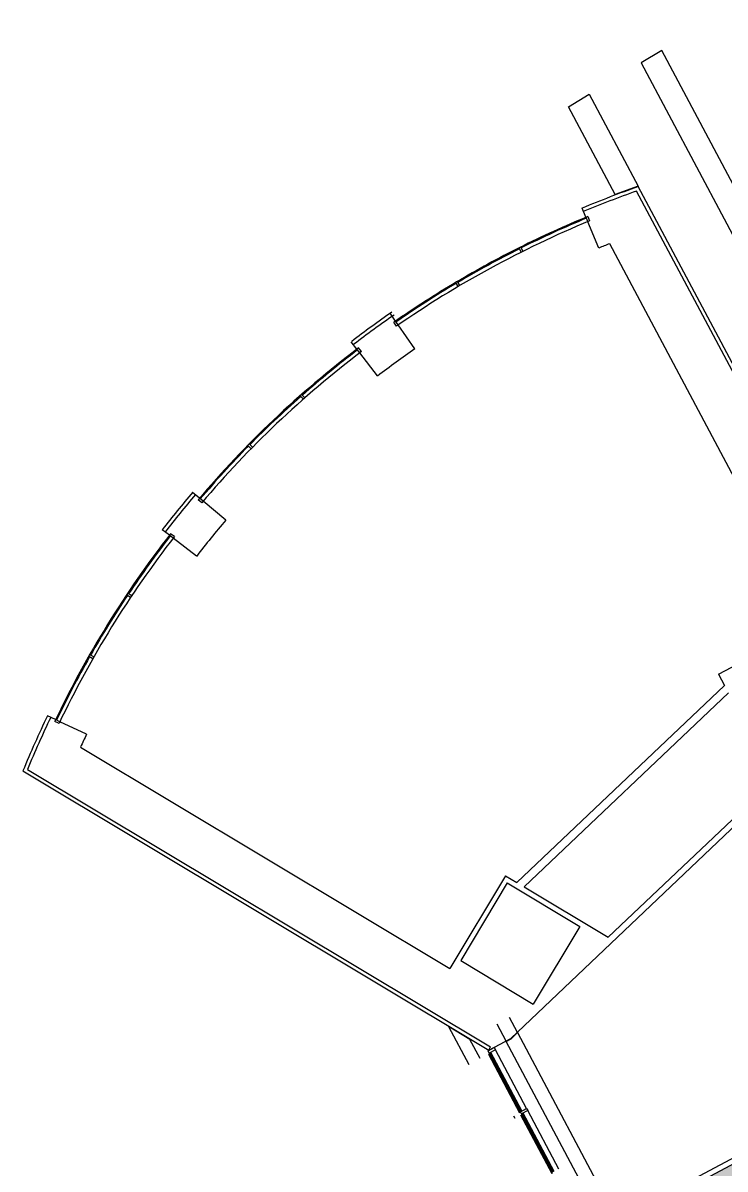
# Model space of a CAD drawing. Header units: inches. Extents: x 69211883 to 69217631, y 27675792 to 27679139.
# Drawn here: x 69211883 to 69212581, y 27676817 to 27677957 of the extents above; entities that cross this region are included whole.
import ezdxf

# ---------------------------------------------------------------- set-up
doc = ezdxf.new("R2010")
doc.units = ezdxf.units.IN
doc.header["$LTSCALE"] = 0.25
doc.header["$MEASUREMENT"] = 0
for name, color, linetype in [('A-GLAZ', 1, 'CONTINUOUS'), ('A-WALL', 5, 'CONTINUOUS'), ('Rooms-Category-Color', 7, 'CONTINUOUS'), ('Rooms-College-Color', 7, 'CONTINUOUS'), ('Rooms-Department-Color', 7, 'CONTINUOUS'), ('Rooms-Division-Color', 7, 'CONTINUOUS')]:
    doc.layers.add(name, color=color, linetype=linetype)

msp = doc.modelspace()

# ---------------------------------------------------------------- hatches: boundary and pattern name
at = {"layer": 'Rooms-Category-Color', "true_color": 0xe3f498}
msp.add_hatch(color=61, dxfattribs=at).paths.add_polyline_path([(69212406.3, 27676711.5), (69212500.8, 27676533.7), (69212829.9, 27676708.7), (69212729.8, 27676897.1), (69212469.9, 27676758.9), (69212490.3, 27676720.5), (69212458.5, 27676703.6), (69212443.7, 27676731.4)])
at = {"layer": 'Rooms-College-Color', "true_color": 0xffe090}
msp.add_hatch(color=41, dxfattribs=at).paths.add_polyline_path([(69212406.3, 27676711.5), (69212500.8, 27676533.7), (69212829.9, 27676708.7), (69212729.8, 27676897.1), (69212469.9, 27676758.9), (69212490.3, 27676720.5), (69212458.5, 27676703.6), (69212443.7, 27676731.4)])
at = {"layer": 'Rooms-Department-Color', "true_color": 0xffe090}
msp.add_hatch(color=41, dxfattribs=at).paths.add_polyline_path([(69212406.3, 27676711.5), (69212500.8, 27676533.7), (69212829.9, 27676708.7), (69212729.8, 27676897.1), (69212469.9, 27676758.9), (69212490.3, 27676720.5), (69212458.5, 27676703.6), (69212443.7, 27676731.4)])
at = {"layer": 'Rooms-Division-Color', "true_color": 0xffe090}
msp.add_hatch(color=41, dxfattribs=at).paths.add_polyline_path([(69212406.3, 27676711.5), (69212500.8, 27676533.7), (69212829.9, 27676708.7), (69212729.8, 27676897.1), (69212469.9, 27676758.9), (69212490.3, 27676720.5), (69212458.5, 27676703.6), (69212443.7, 27676731.4)])

# ---------------------------------------------------------------- linework, layer by layer
at = {"layer": 'A-GLAZ'}
for p, q in [((69212442.8, 27677763.4), (69212444.6, 27677759)), ((69212444.6, 27677764.2), (69212446.4, 27677759.8)), ((69212378.5, 27677728.8), (69212376.4, 27677733)), ((69212380.3, 27677729.7), (69212378.2, 27677733.9)), ((69212315.8, 27677694.5), (69212313.4, 27677698.6)), ((69212317.6, 27677695.5), (69212315.1, 27677699.6)), ((69212254.7, 27677655.2), (69212252, 27677659.1)), ((69212256.3, 27677656.3), (69212253.6, 27677660.2)), ((69212218.2, 27677628.6), (69212215.3, 27677632.4)), ((69212219.7, 27677629.8), (69212216.9, 27677633.6)), ((69212162, 27677582.5), (69212158.8, 27677586)), ((69212163.5, 27677583.8), (69212160.3, 27677587.3)), ((69212110.1, 27677533.2), (69212106.8, 27677536.6)), ((69212111.5, 27677534.7), (69212108.2, 27677538)), ((69212061.2, 27677479.6), (69212057.6, 27677482.6)), ((69212062.5, 27677481.1), (69212058.9, 27677484.1)), ((69212033.9, 27677445.9), (69212030.1, 27677448.8)), ((69212032.7, 27677444.3), (69212028.9, 27677447.2)), ((69211990.3, 27677385.3), (69211986.3, 27677387.9)), ((69211991.4, 27677387), (69211987.4, 27677389.6)), ((69211952.8, 27677324.4), (69211948.7, 27677326.8)), ((69211953.8, 27677326.2), (69211949.7, 27677328.5)), ((69211919.2, 27677260), (69211914.9, 27677262.1)), ((69211920.1, 27677261.8), (69211915.8, 27677263.9)), ((69212354.2, 27676961.6), (69212363.3, 27676944.5)), ((69212366.5, 27676968.1), (69212374.5, 27676953.1)), ((69212383.9, 27676877.4), (69212353, 27676935.6)), ((69212345.9, 27676931.3), (69212376.9, 27676873.1)), ((69212346.4, 27676931.5), (69212377.3, 27676873.4)), ((69212377.7, 27676874.1), (69212346.8, 27676932.3)), ((69212378.4, 27676874.5), (69212347.4, 27676932.7)), ((69212379.3, 27676875), (69212348.3, 27676933.1)), ((69212370.9, 27676869.9), (69212372.1, 27676867.7)), ((69212378, 27676870.9), (69212409, 27676812.7)), ((69212378.5, 27676871.1), (69212409.4, 27676813)), ((69212409.8, 27676813.8), (69212378.9, 27676871.9)), ((69212410.5, 27676814.1), (69212379.5, 27676872.3)), ((69212411.4, 27676814.6), (69212380.4, 27676872.7)), ((69212416, 27676817), (69212385.1, 27676875.2))]:
    msp.add_line(p, q, dxfattribs=at)
for points in [[(69213633.8, 27677947.2), (69213590.5, 27678066.1), (69212619.2, 27677739.4), (69212518.3, 27677929.2), (69212497.7, 27677916.9), (69212607.6, 27677710.2), (69213576, 27678035.9), (69213611.3, 27677939), (69213633.8, 27677947.2)], [(69212461, 27676760.7), (69212363.5, 27676944), (69212368.4, 27676946.6), (69212374.7, 27676952.7), (69212473.3, 27676767.3)], [(69212351.8, 27676937.8), (69212353, 27676935.6), (69212346.8, 27676932.3), (69212345.6, 27676934.5)], [(69212383.9, 27676877.4), (69212385.1, 27676875.2), (69212378.9, 27676871.9), (69212377.7, 27676874.1)]]:
    msp.add_lwpolyline(points, close=True, dxfattribs=at)
at = {"layer": 'A-GLAZ', "elevation": 0}
msp.add_lwpolyline([(69212472, 27677786.2), (69212425.7, 27677873.2), (69212446.2, 27677885.7), (69212494.8, 27677794.4), (69212472, 27677786.2)], close=True, dxfattribs=at)
at = {"layer": 'A-GLAZ'}
msp.add_lwpolyline([(69212337.6, 27676926.9), (69212327.5, 27676946), (69212306.3, 27676958.7), (69212326.4, 27676920.9)], dxfattribs=at)
for centre, radius, start, end in [((69212833.6, 27676821.9), 1014.6, 112.4309, 124.7903), ((69212833.8, 27676821.5), 1019.8, 112.433, 116.5911), ((69212833.8, 27676821.5), 1018.8, 112.5452, 116.5348), ((69212833.8, 27676821.5), 1019.8, 116.5911, 120.6248), ((69212833.8, 27676821.5), 1018.8, 116.6472, 120.5684), ((69212833.8, 27676821.5), 1019.8, 120.6248, 124.7851), ((69212833.8, 27676821.5), 1018.8, 120.6809, 124.6728), ((69212833.8, 27676821.5), 1019.8, 127.2242, 133.4659), ((69212833.8, 27676821.5), 1018.8, 127.3365, 131.3279), ((69212833.8, 27676821.5), 1015.1, 127.2232, 133.4659), ((69212833.8, 27676821.5), 1018.8, 131.4403, 133.4659), ((69212835.4, 27676823.1), 1019.8, 133.5935, 139.7057), ((69212835.4, 27676823.1), 1015.1, 133.5935, 139.7047), ((69212835.4, 27676823.1), 1018.8, 133.5935, 135.4914), ((69212835.4, 27676823.1), 1018.8, 135.6039, 139.5933), ((69212835.4, 27676823.1), 1019.8, 142.152, 154.504), ((69212835.4, 27676823.1), 1015.1, 142.153, 154.503), ((69212835.4, 27676823.1), 1018.8, 142.2644, 146.2538), ((69212835.4, 27676823.1), 1018.8, 146.3663, 150.2898), ((69212835.4, 27676823.1), 1018.8, 150.4022, 154.3916)]:
    msp.add_arc(centre, radius, start, end, dxfattribs=at)
at = {"layer": 'A-WALL'}
for p, q in [((69212631.6, 27677529.2), (69212493.2, 27677789.5)), ((69212634.8, 27677530.9), (69212494.9, 27677793.9)), ((69212439, 27677772.5), (69212438.8, 27677772.4)), ((69212442.8, 27677763.4), (69212439, 27677772.5)), ((69212455.6, 27677732.8), (69212444.6, 27677759)), ((69212466.2, 27677737.2), (69212667.6, 27677358.5)), ((69212253.6, 27677660.2), (69212248.3, 27677667.9)), ((69212272.8, 27677632.6), (69212256.3, 27677656.3)), ((69212215.3, 27677632.4), (69212209.6, 27677639.7)), ((69212235.8, 27677605.6), (69212218.2, 27677628.6)), ((69212058.9, 27677484.1), (69212052, 27677489.9)), ((69212084.9, 27677462.3), (69212062.5, 27677481.1)), ((69212028.9, 27677447.2), (69212021.8, 27677452.8)), ((69212055.7, 27677426.3), (69212032.7, 27677444.3)), ((69212574.6, 27677309), (69212666.8, 27677358.1)), ((69212574.6, 27677309), (69212580.6, 27677297.8)), ((69212580.6, 27677297.8), (69212374.3, 27677101.9)), ((69212584.5, 27677290.5), (69212381.5, 27677097.6)), ((69211915.8, 27677263.9), (69211907.6, 27677267.7)), ((69212704.5, 27677266.6), (69212368.1, 27676947)), ((69211946.5, 27677249.4), (69211920.1, 27677261.8)), ((69211940.6, 27677236.7), (69212307.7, 27677016.6)), ((69211883.3, 27677212.9), (69212346.2, 27676935.4)), ((69211887.9, 27677214.4), (69212348, 27676938.5)), ((69212630.3, 27677204.4), (69212465.1, 27677047.5)), ((69212362.9, 27677108.7), (69212307.7, 27677016.6)), ((69212362.9, 27677108.7), (69212374.3, 27677101.9)), ((69212362.9, 27677108.7), (69212374.3, 27677101.9)), ((69212364.7, 27677101.5), (69212318.5, 27677024.3)), ((69212364.7, 27677101.5), (69212436.8, 27677058.3)), ((69212381.5, 27677097.6), (69212465.1, 27677047.5)), ((69212436.8, 27677058.3), (69212390.5, 27676981.1)), ((69212318.5, 27677024.3), (69212390.5, 27676981.1)), ((69212346.2, 27676935.4), (69212368.1, 27676947)), ((69212346.2, 27676935.4), (69212348, 27676938.5)), ((69212458.8, 27676758.9), (69212774.7, 27676926.9)), ((69212469.9, 27676758.9), (69212729.8, 27676897.1))]:
    msp.add_line(p, q, dxfattribs=at)
for radius, start, end in [(1028.9, 109.328, 112.6658), (1025.3, 109.502, 112.6767), (985.9, 111.9968, 112.6654), (1028.9, 124.6774, 127.4339), (1025.3, 124.6774, 127.4339), (985.9, 124.8027, 127.4638), (1028.9, 139.5942, 142.2593), (1025.3, 139.5931, 142.2604), (985.9, 139.5801, 142.2734), (1028.9, 154.391, 157.7288), (1025.3, 154.3898, 157.5549), (985.9, 154.3768, 155.1879)]:
    msp.add_arc((69212835.5, 27676823), radius, start, end, dxfattribs=at)

doc.saveas('drawing.dxf')
